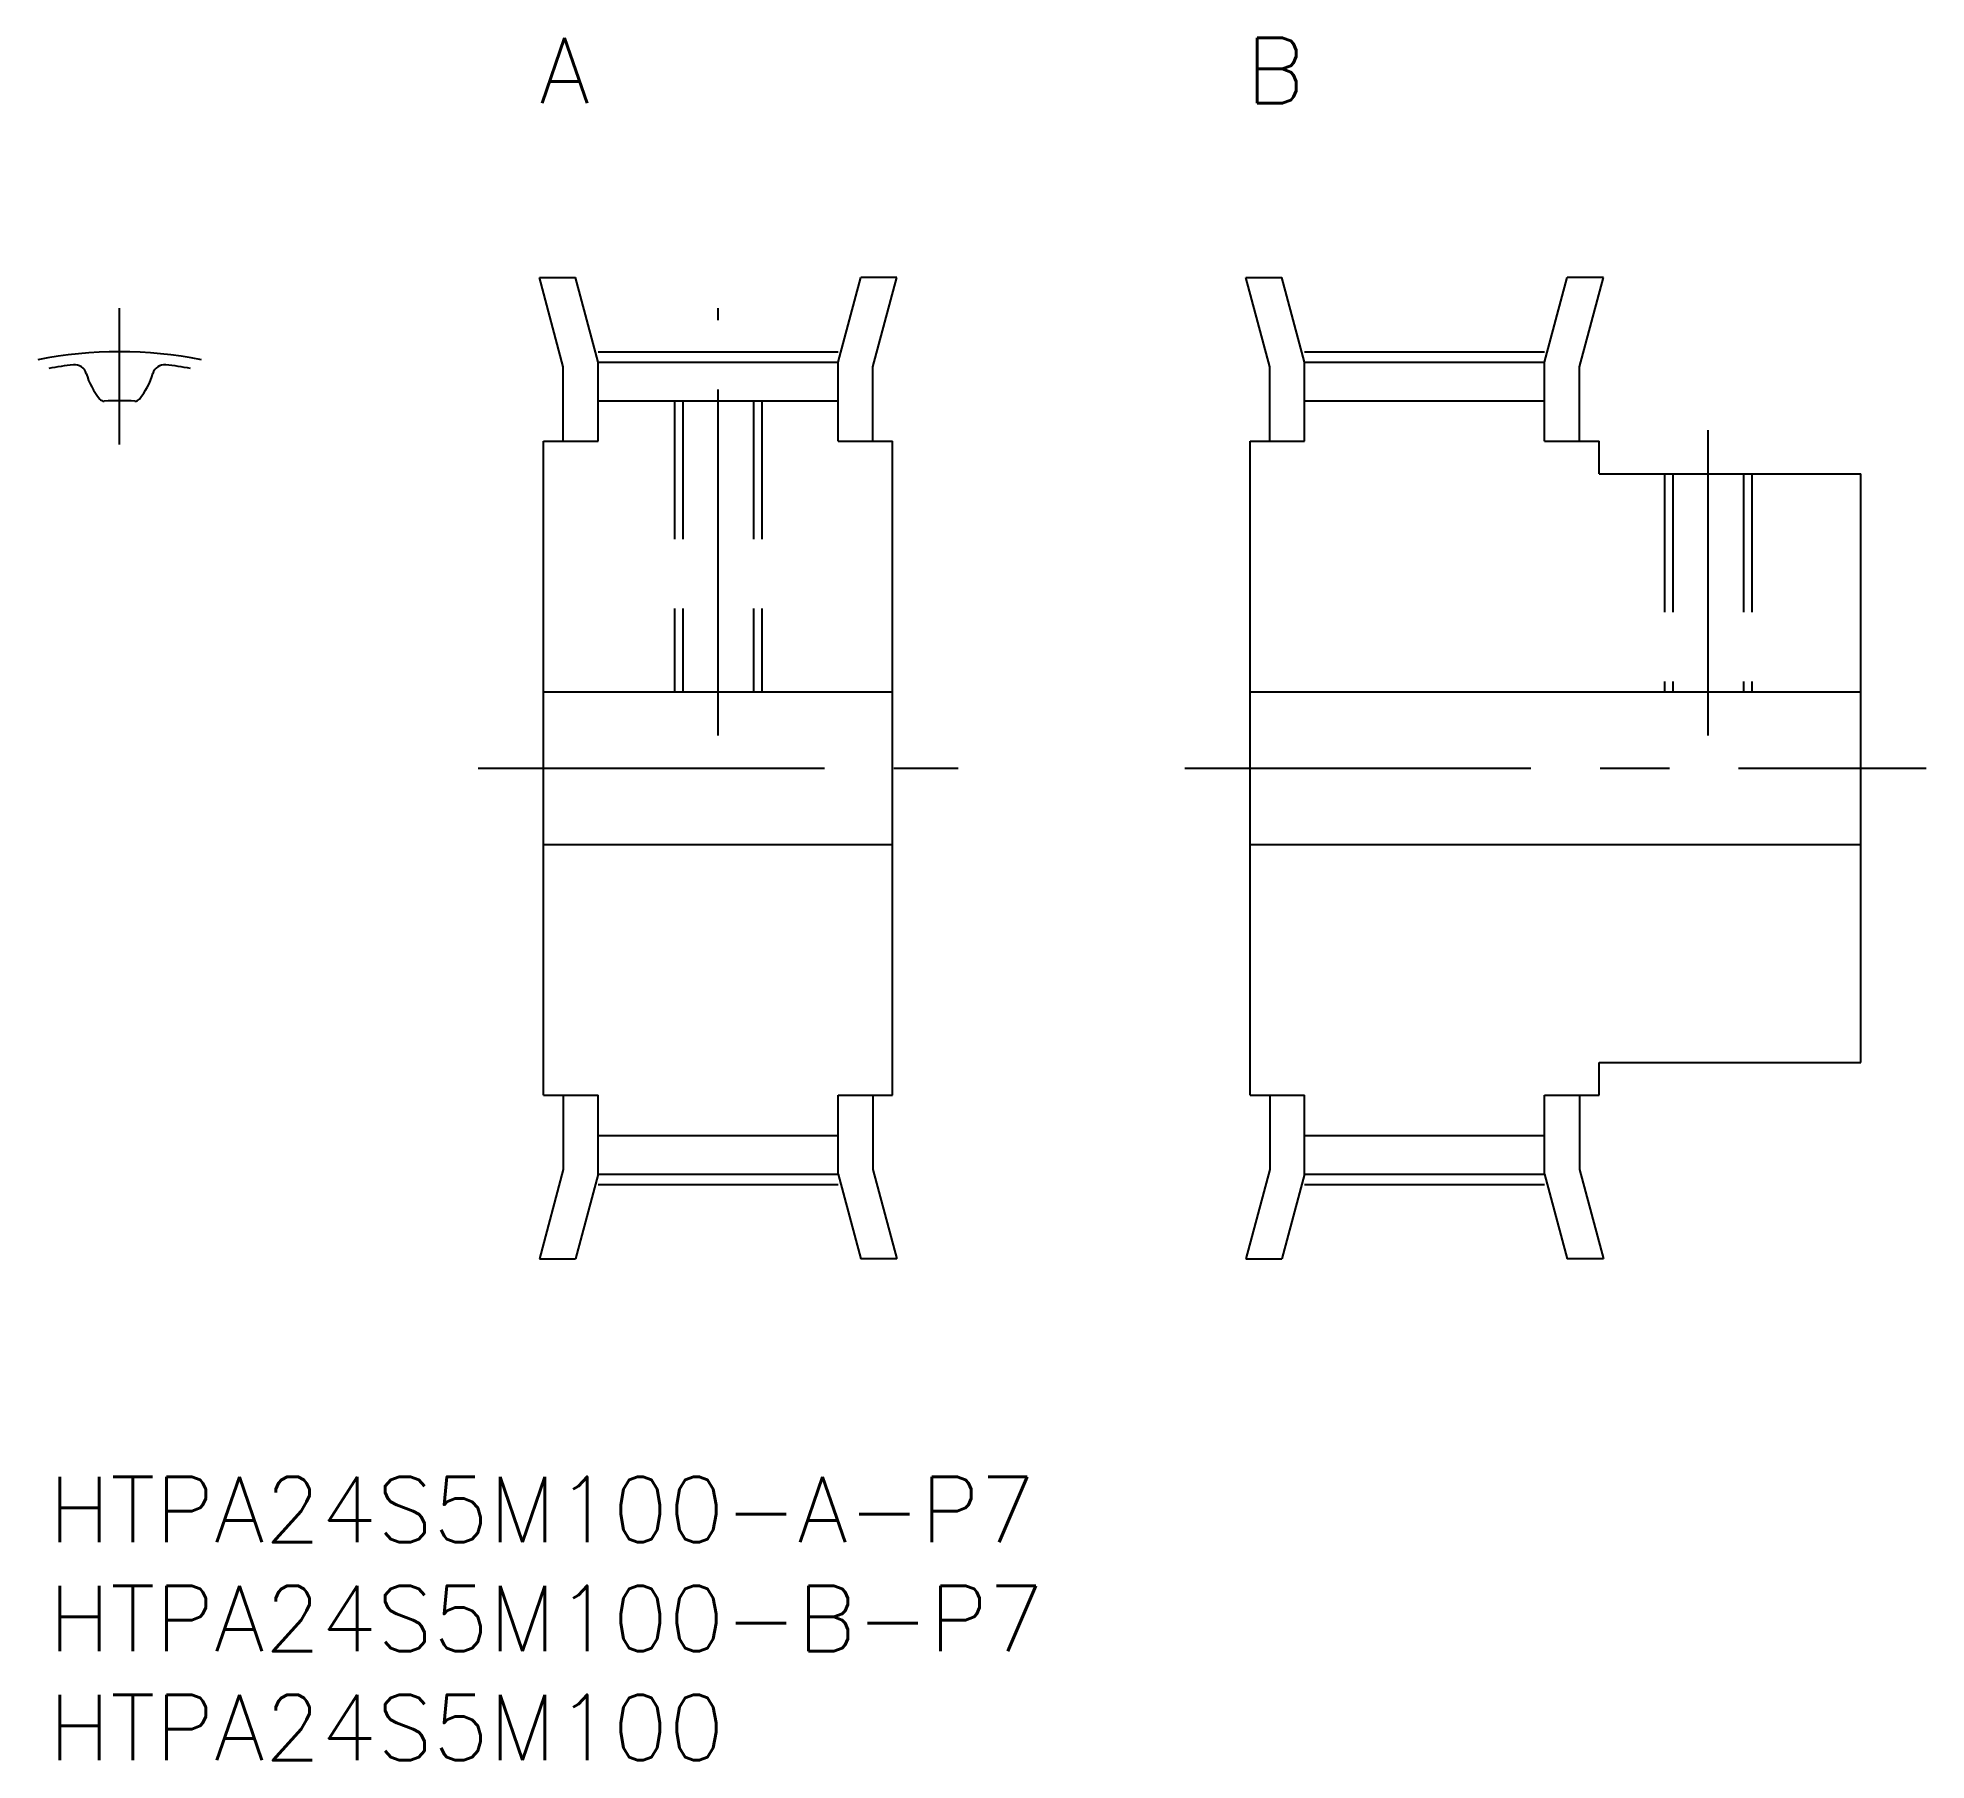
# Model space of a CAD drawing. Extents: x -0.5 to 86.1, y -13 to 66.
import ezdxf

# ---------------------------------------------------------------- set-up
doc = ezdxf.new("R2010")
doc.units = 0
doc.header["$LTSCALE"] = 0.5
doc.linetypes.add('CENTER', pattern=[50.8, 31.75, -6.35, 6.35, -6.35])
doc.linetypes.add('DASHED', pattern=[19.05, 12.7, -6.35])
for name, color, linetype in [('MSM_CENTER', 1, 'CENTER'), ('MSM_CONTINUOUS', 7, 'CONTINUOUS'), ('MSM_DASHED', 4, 'DASHED'), ('MSM_PART_NUMBER', 7, 'CONTINUOUS')]:
    doc.layers.add(name, color=color, linetype=linetype)
doc.styles.get("Standard").update_dxf_attribs({"font": 'txt.shx', "height": 3, "bigfont": 'bigfont.shx'})

# ---------------------------------------------------------------- blocks, each defined once
blk = doc.blocks.new('*U3')
at = {"layer": 'MSM_PART_NUMBER'}
blk.add_text('HTPA24S5M100-A-P7', height=3, dxfattribs=at).set_placement((0, -3))
blk = doc.blocks.new('*U4')
at = {"layer": 'MSM_PART_NUMBER'}
blk.add_text('HTPA24S5M100-B-P7', height=3, dxfattribs=at).set_placement((0, -8))
blk = doc.blocks.new('*U5')
at = {"layer": 'MSM_PART_NUMBER'}
blk.add_text('HTPA24S5M100', height=3, dxfattribs=at).set_placement((0, -13))
blk = doc.blocks.new('*U6')
at = {"layer": 'MSM_PART_NUMBER'}
blk.add_text('A', height=3, dxfattribs=at).set_placement((22.5, 63))
blk = doc.blocks.new('*U7')
at = {"layer": 'MSM_PART_NUMBER'}
blk.add_text('B', height=3, dxfattribs=at).set_placement((54.892, 63))

msp = doc.modelspace()

# ---------------------------------------------------------------- linework, layer by layer
at = {"layer": 'MSM_CENTER'}
for p, q in [((3.25, 47.35), (3.25, 53.6)), ((30.696, 34), (30.696, 53.6)), ((25.196, 51.6), (36.196, 51.6)), ((57.588, 51.6), (68.588, 51.6)), ((76.088, 34), (76.088, 48)), ((19.696, 32.5), (41.696, 32.5)), ((52.088, 32.5), (86.088, 32.5)), ((25.196, 13.4), (36.196, 13.4)), ((57.588, 13.4), (68.588, 13.4))]:
    msp.add_line(p, q, dxfattribs=at)
msp.add_arc((3.25, 32.5), 19.1, 78.67727, 101.32273, dxfattribs=at)
at = {"layer": 'MSM_CONTINUOUS'}
for p, q in [((23.596, 50.909), (22.5, 55)), ((22.5, 55), (24.156, 55)), ((25.196, 51.12), (24.156, 55)), ((36.196, 51.12), (37.236, 55)), ((38.892, 55), (37.236, 55)), ((37.796, 50.909), (38.892, 55)), ((55.988, 50.909), (54.892, 55)), ((54.892, 55), (56.549, 55)), ((57.588, 51.12), (56.549, 55)), ((68.588, 51.12), (69.628, 55)), ((71.284, 55), (69.628, 55)), ((70.188, 50.909), (71.284, 55)), ((25.196, 51.12), (36.196, 51.12)), ((25.196, 47.5), (25.196, 51.12)), ((36.196, 47.5), (36.196, 51.12)), ((57.588, 51.12), (68.588, 51.12)), ((57.588, 47.5), (57.588, 51.12)), ((68.588, 47.5), (68.588, 51.12)), ((23.596, 47.5), (23.596, 50.909)), ((37.796, 47.5), (37.796, 50.909)), ((55.988, 47.5), (55.988, 50.909)), ((70.188, 47.5), (70.188, 50.909)), ((25.196, 49.35), (36.196, 49.35)), ((57.588, 49.35), (68.588, 49.35)), ((22.696, 17.5), (22.696, 47.5)), ((22.696, 47.5), (25.196, 47.5)), ((36.196, 47.5), (38.696, 47.5)), ((38.696, 17.5), (38.696, 47.5)), ((55.088, 47.5), (57.588, 47.5)), ((55.088, 17.5), (55.088, 47.5)), ((68.588, 47.5), (71.088, 47.5)), ((71.088, 46), (71.088, 47.5)), ((71.088, 46), (83.088, 46)), ((83.088, 19), (83.088, 46)), ((22.696, 36), (38.696, 36)), ((55.088, 36), (83.088, 36)), ((22.696, 29), (38.696, 29)), ((55.088, 29), (83.088, 29)), ((62.088, 29), (62.088, 29)), ((69.088, 29), (69.088, 29)), ((71.088, 19), (83.088, 19)), ((71.088, 17.5), (71.088, 19)), ((22.696, 17.5), (25.196, 17.5)), ((23.596, 17.5), (23.596, 14.091)), ((25.196, 13.88), (25.196, 17.5)), ((36.196, 17.5), (38.696, 17.5)), ((36.196, 13.88), (36.196, 17.5)), ((37.796, 17.5), (37.796, 14.091)), ((55.088, 17.5), (57.588, 17.5)), ((55.988, 17.5), (55.988, 14.091)), ((57.588, 13.88), (57.588, 17.5)), ((68.588, 17.5), (71.088, 17.5)), ((68.588, 13.88), (68.588, 17.5)), ((70.188, 17.5), (70.188, 14.091)), ((25.196, 15.65), (36.196, 15.65)), ((57.588, 15.65), (68.588, 15.65)), ((23.596, 14.091), (22.5, 10)), ((25.196, 13.88), (24.156, 10)), ((25.196, 13.88), (36.196, 13.88)), ((36.196, 13.88), (37.236, 10)), ((37.796, 14.091), (38.892, 10)), ((55.988, 14.091), (54.892, 10)), ((57.588, 13.88), (56.549, 10)), ((57.588, 13.88), (68.588, 13.88)), ((68.588, 13.88), (69.628, 10)), ((70.188, 14.091), (71.284, 10)), ((22.5, 10), (24.156, 10)), ((38.892, 10), (37.236, 10)), ((54.892, 10), (56.549, 10)), ((71.284, 10), (69.628, 10))]:
    msp.add_line(p, q, dxfattribs=at)
for centre, radius, start, end in [((3.25, 32.5), 18.62, 96.52562, 100.05209), ((1.196, 50.453), 0.55, 15.90279, 96.52562), ((4.875, 51.501), 3.275, 195.90279, 219.30033), ((1.625, 51.501), 3.275, 320.69967, 344.09721), ((5.304, 50.453), 0.55, 83.47438, 164.09721), ((3.25, 32.5), 18.62, 79.94791, 83.47438), ((2.534, 49.585), 0.25, 219.30033, 272.39927), ((3.966, 49.585), 0.25, 267.60073, 320.69967), ((3.25, 32.5), 16.85, 87.60073, 92.39927)]:
    msp.add_arc(centre, radius, start, end, dxfattribs=at)
at = {"layer": 'MSM_DASHED'}
for p, q in [((28.696, 49.35), (28.696, 36)), ((29.075, 49.35), (29.075, 36)), ((32.317, 49.35), (32.317, 36)), ((32.696, 49.35), (32.696, 36)), ((74.088, 46), (74.088, 36)), ((74.467, 46), (74.467, 36)), ((77.709, 46), (77.709, 36)), ((78.088, 46), (78.088, 36))]:
    msp.add_line(p, q, dxfattribs=at)

# ---------------------------------------------------------------- block references
at = {"layer": 'MSM_CONTINUOUS'}
for name in ['*U6', '*U7', '*U3', '*U4', '*U5']:
    msp.add_blockref(name, (0, 0), dxfattribs=at)

doc.saveas('drawing.dxf')
